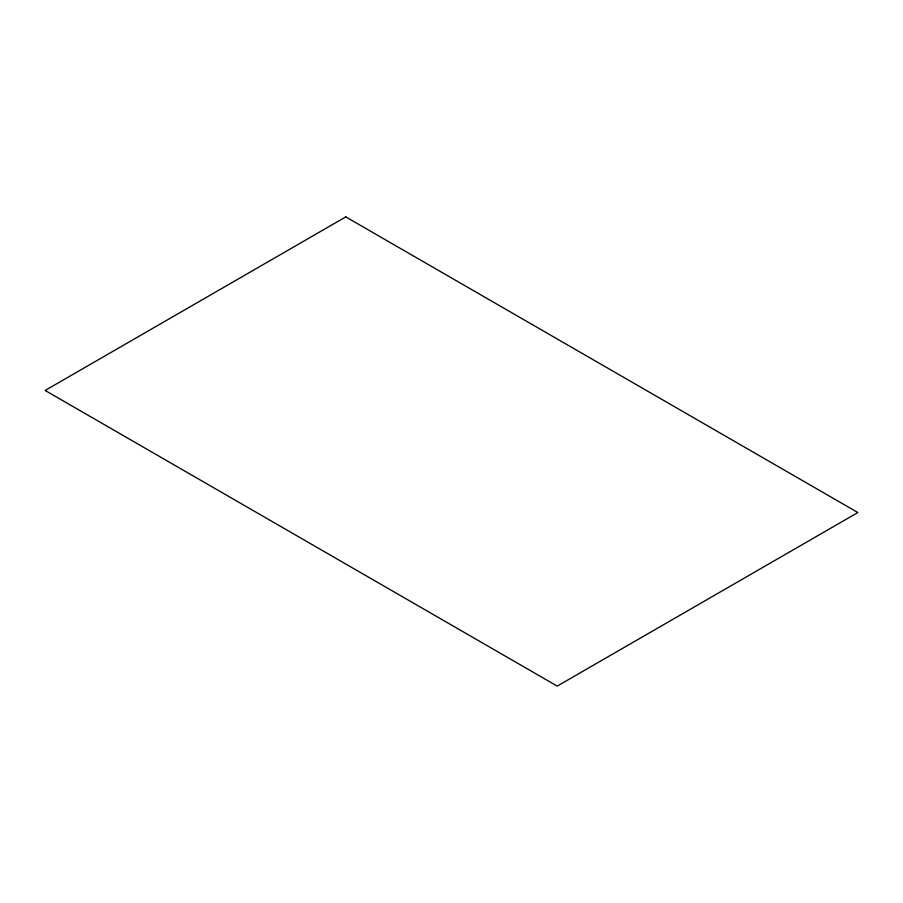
<?xml version="1.0" encoding="UTF-8"?>
<svg xmlns="http://www.w3.org/2000/svg" width="903" height="903" viewBox="0 0 903 903"><rect width="100%" height="100%" fill="white"/><g stroke="black" fill="none" stroke-linecap="round" stroke-linejoin="round"><path stroke-width="1.35" d="M345.77 216.901L45.15 390.457L557.23 686.099L857.85 512.543L345.77 216.901"/></g></svg>
